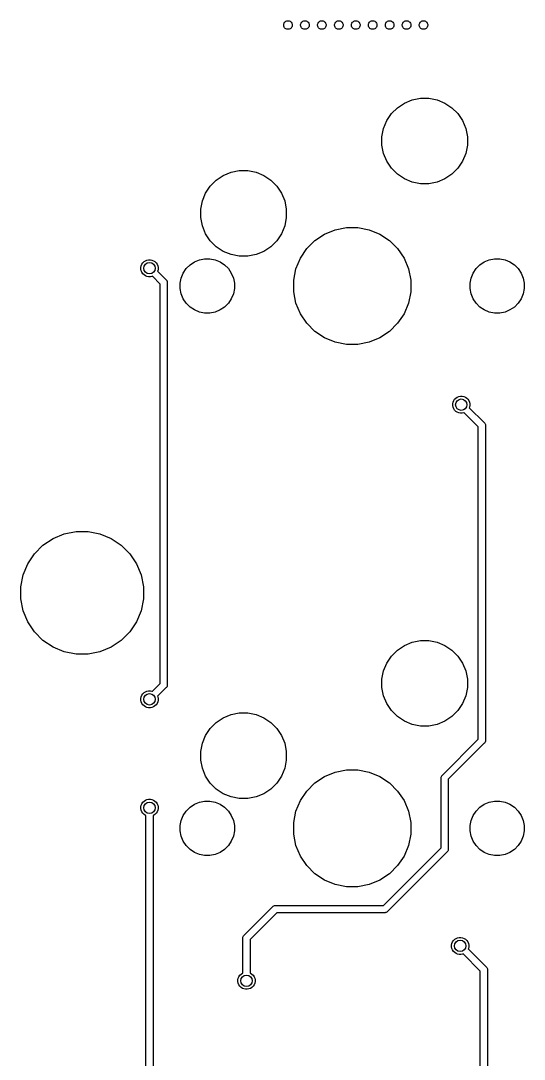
# Model space of a CAD drawing. Extents: x 0.5 to 11.1, y -4 to -0.9.
# Drawn here: x 7.441 to 8.136, y -2.288 to -0.856 of the extents above; entities that cross this region are included whole.
import ezdxf

# ---------------------------------------------------------------- set-up
doc = ezdxf.new("R2010")
doc.units = 0
doc.header["$MEASUREMENT"] = 0
doc.layers.add('BLACK', color=7, linetype='CONTINUOUS')

msp = doc.modelspace()

# ---------------------------------------------------------------- linework, layer by layer
at = {"layer": 'BLACK', "linetype": 'CONTINUOUS'}
for p, q in [((7.80387, -0.859892), (7.80431, -0.858817)), ((7.80431, -0.858817), (7.80496, -0.85785)), ((7.80496, -0.85785), (7.80578, -0.857027)), ((7.80578, -0.857027), (7.80675, -0.856381)), ((7.80675, -0.856381), (7.80782, -0.855936)), ((7.80782, -0.855936), (7.80897, -0.855709)), ((7.80897, -0.855709), (7.81013, -0.855709)), ((7.81013, -0.855709), (7.81127, -0.855936)), ((7.81127, -0.855936), (7.81234, -0.856381)), ((7.81234, -0.856381), (7.81331, -0.857027)), ((7.81331, -0.857027), (7.81413, -0.85785)), ((7.81413, -0.85785), (7.81478, -0.858817)), ((7.81478, -0.858817), (7.81523, -0.859892)), ((7.82724, -0.859892), (7.82769, -0.858817)), ((7.82769, -0.858817), (7.82834, -0.85785)), ((7.82834, -0.85785), (7.82916, -0.857027)), ((7.82916, -0.857027), (7.83013, -0.856381)), ((7.83013, -0.856381), (7.8312, -0.855936)), ((7.8312, -0.855936), (7.83234, -0.855709)), ((7.83234, -0.855709), (7.8335, -0.855709)), ((7.8335, -0.855709), (7.83465, -0.855936)), ((7.83465, -0.855936), (7.83572, -0.856381)), ((7.83572, -0.856381), (7.83669, -0.857027)), ((7.83669, -0.857027), (7.83751, -0.85785)), ((7.83751, -0.85785), (7.83816, -0.858817)), ((7.83816, -0.858817), (7.8386, -0.859892)), ((7.85062, -0.859892), (7.85107, -0.858817)), ((7.85107, -0.858817), (7.85171, -0.85785)), ((7.85171, -0.85785), (7.85253, -0.857027)), ((7.85253, -0.857027), (7.8535, -0.856381)), ((7.8535, -0.856381), (7.85458, -0.855936)), ((7.85458, -0.855936), (7.85572, -0.855709)), ((7.85572, -0.855709), (7.85688, -0.855709)), ((7.85688, -0.855709), (7.85802, -0.855936)), ((7.85802, -0.855936), (7.8591, -0.856381)), ((7.8591, -0.856381), (7.86006, -0.857027)), ((7.86006, -0.857027), (7.86089, -0.85785)), ((7.86089, -0.85785), (7.86153, -0.858817)), ((7.86153, -0.858817), (7.86198, -0.859892)), ((7.874, -0.859892), (7.87444, -0.858817)), ((7.87444, -0.858817), (7.87509, -0.85785)), ((7.87509, -0.85785), (7.87591, -0.857027)), ((7.87591, -0.857027), (7.87688, -0.856381)), ((7.87688, -0.856381), (7.87795, -0.855936)), ((7.87795, -0.855936), (7.87909, -0.855709)), ((7.87909, -0.855709), (7.88026, -0.855709)), ((7.88026, -0.855709), (7.8814, -0.855936)), ((7.8814, -0.855936), (7.88247, -0.856381)), ((7.88247, -0.856381), (7.88344, -0.857027)), ((7.88344, -0.857027), (7.88426, -0.85785)), ((7.88426, -0.85785), (7.88491, -0.858817)), ((7.88491, -0.858817), (7.88535, -0.859892)), ((7.89737, -0.859892), (7.89782, -0.858817)), ((7.89782, -0.858817), (7.89846, -0.85785)), ((7.89846, -0.85785), (7.89929, -0.857027)), ((7.89929, -0.857027), (7.90025, -0.856381)), ((7.90025, -0.856381), (7.90133, -0.855936)), ((7.90133, -0.855936), (7.90247, -0.855709)), ((7.90247, -0.855709), (7.90363, -0.855709)), ((7.90363, -0.855709), (7.90477, -0.855936)), ((7.90477, -0.855936), (7.90585, -0.856381)), ((7.90585, -0.856381), (7.90682, -0.857027)), ((7.90682, -0.857027), (7.90764, -0.85785)), ((7.90764, -0.85785), (7.90828, -0.858817)), ((7.90828, -0.858817), (7.90873, -0.859892)), ((7.92075, -0.859892), (7.92119, -0.858817)), ((7.92119, -0.858817), (7.92184, -0.85785)), ((7.92184, -0.85785), (7.92266, -0.857027)), ((7.92266, -0.857027), (7.92363, -0.856381)), ((7.92363, -0.856381), (7.9247, -0.855936)), ((7.9247, -0.855936), (7.92585, -0.855709)), ((7.92585, -0.855709), (7.92701, -0.855709)), ((7.92701, -0.855709), (7.92815, -0.855936)), ((7.92815, -0.855936), (7.92922, -0.856381)), ((7.92922, -0.856381), (7.93019, -0.857027)), ((7.93019, -0.857027), (7.93101, -0.85785)), ((7.93101, -0.85785), (7.93166, -0.858817)), ((7.93166, -0.858817), (7.93211, -0.859892)), ((7.94412, -0.859892), (7.94457, -0.858817)), ((7.94457, -0.858817), (7.94522, -0.85785)), ((7.94522, -0.85785), (7.94604, -0.857027)), ((7.94604, -0.857027), (7.94701, -0.856381)), ((7.94701, -0.856381), (7.94808, -0.855936)), ((7.94808, -0.855936), (7.94922, -0.855709)), ((7.94922, -0.855709), (7.95038, -0.855709)), ((7.95038, -0.855709), (7.95153, -0.855936)), ((7.95153, -0.855936), (7.9526, -0.856381)), ((7.9526, -0.856381), (7.95357, -0.857027)), ((7.95357, -0.857027), (7.95439, -0.85785)), ((7.95439, -0.85785), (7.95504, -0.858817)), ((7.95504, -0.858817), (7.95548, -0.859892)), ((7.9675, -0.859892), (7.96795, -0.858817)), ((7.96795, -0.858817), (7.96859, -0.85785)), ((7.96859, -0.85785), (7.96941, -0.857027)), ((7.96941, -0.857027), (7.97038, -0.856381)), ((7.97038, -0.856381), (7.97146, -0.855936)), ((7.97146, -0.855936), (7.9726, -0.855709)), ((7.9726, -0.855709), (7.97376, -0.855709)), ((7.97376, -0.855709), (7.9749, -0.855936)), ((7.9749, -0.855936), (7.97598, -0.856381)), ((7.97598, -0.856381), (7.97694, -0.857027)), ((7.97694, -0.857027), (7.97777, -0.85785)), ((7.97777, -0.85785), (7.97841, -0.858817)), ((7.97841, -0.858817), (7.97886, -0.859892)), ((7.99088, -0.859892), (7.99132, -0.858817)), ((7.99132, -0.858817), (7.99197, -0.85785)), ((7.99197, -0.85785), (7.99279, -0.857027)), ((7.99279, -0.857027), (7.99376, -0.856381)), ((7.99376, -0.856381), (7.99483, -0.855936)), ((7.99483, -0.855936), (7.99597, -0.855709)), ((7.99597, -0.855709), (7.99714, -0.855709)), ((7.99714, -0.855709), (7.99828, -0.855936)), ((7.99828, -0.855936), (7.99935, -0.856381)), ((7.99935, -0.856381), (8.00032, -0.857027)), ((8.00032, -0.857027), (8.00114, -0.85785)), ((8.00114, -0.85785), (8.00179, -0.858817)), ((8.00179, -0.858817), (8.00223, -0.859892)), ((7.80364, -0.861033), (7.80387, -0.859892)), ((7.80364, -0.862196), (7.80364, -0.861033)), ((7.80387, -0.863337), (7.80364, -0.862196)), ((7.80431, -0.864411), (7.80387, -0.863337)), ((7.80496, -0.865379), (7.80431, -0.864411)), ((7.80578, -0.866201), (7.80496, -0.865379)), ((7.80675, -0.866848), (7.80578, -0.866201)), ((7.80782, -0.867293), (7.80675, -0.866848)), ((7.80897, -0.86752), (7.80782, -0.867293)), ((7.81013, -0.86752), (7.80897, -0.86752)), ((7.81127, -0.867293), (7.81013, -0.86752)), ((7.81234, -0.866848), (7.81127, -0.867293)), ((7.81331, -0.866201), (7.81234, -0.866848)), ((7.81413, -0.865379), (7.81331, -0.866201)), ((7.81478, -0.864411), (7.81413, -0.865379)), ((7.81523, -0.863337), (7.81478, -0.864411)), ((7.81523, -0.859892), (7.81545, -0.861033)), ((7.81545, -0.862196), (7.81523, -0.863337)), ((7.81545, -0.861033), (7.81545, -0.862196)), ((7.82702, -0.861033), (7.82724, -0.859892)), ((7.82702, -0.862196), (7.82702, -0.861033)), ((7.82724, -0.863337), (7.82702, -0.862196)), ((7.82769, -0.864411), (7.82724, -0.863337)), ((7.82834, -0.865379), (7.82769, -0.864411)), ((7.82916, -0.866201), (7.82834, -0.865379)), ((7.83013, -0.866848), (7.82916, -0.866201)), ((7.8312, -0.867293), (7.83013, -0.866848)), ((7.83234, -0.86752), (7.8312, -0.867293)), ((7.8335, -0.86752), (7.83234, -0.86752)), ((7.83465, -0.867293), (7.8335, -0.86752)), ((7.83572, -0.866848), (7.83465, -0.867293)), ((7.83669, -0.866201), (7.83572, -0.866848)), ((7.83751, -0.865379), (7.83669, -0.866201)), ((7.83816, -0.864411), (7.83751, -0.865379)), ((7.8386, -0.863337), (7.83816, -0.864411)), ((7.8386, -0.859892), (7.83883, -0.861033)), ((7.83883, -0.862196), (7.8386, -0.863337)), ((7.83883, -0.861033), (7.83883, -0.862196)), ((7.85039, -0.861033), (7.85062, -0.859892)), ((7.85039, -0.862196), (7.85039, -0.861033)), ((7.85062, -0.863337), (7.85039, -0.862196)), ((7.85107, -0.864411), (7.85062, -0.863337)), ((7.85171, -0.865379), (7.85107, -0.864411)), ((7.85253, -0.866201), (7.85171, -0.865379)), ((7.8535, -0.866848), (7.85253, -0.866201)), ((7.85458, -0.867293), (7.8535, -0.866848)), ((7.85572, -0.86752), (7.85458, -0.867293)), ((7.85688, -0.86752), (7.85572, -0.86752)), ((7.85802, -0.867293), (7.85688, -0.86752)), ((7.8591, -0.866848), (7.85802, -0.867293)), ((7.86006, -0.866201), (7.8591, -0.866848)), ((7.86089, -0.865379), (7.86006, -0.866201)), ((7.86153, -0.864411), (7.86089, -0.865379)), ((7.86198, -0.863337), (7.86153, -0.864411)), ((7.86198, -0.859892), (7.8622, -0.861033)), ((7.8622, -0.862196), (7.86198, -0.863337)), ((7.8622, -0.861033), (7.8622, -0.862196)), ((7.87377, -0.861033), (7.874, -0.859892)), ((7.87377, -0.862196), (7.87377, -0.861033)), ((7.874, -0.863337), (7.87377, -0.862196)), ((7.87444, -0.864411), (7.874, -0.863337)), ((7.87509, -0.865379), (7.87444, -0.864411)), ((7.87591, -0.866201), (7.87509, -0.865379)), ((7.87688, -0.866848), (7.87591, -0.866201)), ((7.87795, -0.867293), (7.87688, -0.866848)), ((7.87909, -0.86752), (7.87795, -0.867293)), ((7.88026, -0.86752), (7.87909, -0.86752)), ((7.8814, -0.867293), (7.88026, -0.86752)), ((7.88247, -0.866848), (7.8814, -0.867293)), ((7.88344, -0.866201), (7.88247, -0.866848)), ((7.88426, -0.865379), (7.88344, -0.866201)), ((7.88491, -0.864411), (7.88426, -0.865379)), ((7.88535, -0.863337), (7.88491, -0.864411)), ((7.88535, -0.859892), (7.88558, -0.861033)), ((7.88558, -0.862196), (7.88535, -0.863337)), ((7.88558, -0.861033), (7.88558, -0.862196)), ((7.89715, -0.861033), (7.89737, -0.859892)), ((7.89715, -0.862196), (7.89715, -0.861033)), ((7.89737, -0.863337), (7.89715, -0.862196)), ((7.89782, -0.864411), (7.89737, -0.863337)), ((7.89846, -0.865379), (7.89782, -0.864411)), ((7.89929, -0.866201), (7.89846, -0.865379)), ((7.90025, -0.866848), (7.89929, -0.866201)), ((7.90133, -0.867293), (7.90025, -0.866848)), ((7.90247, -0.86752), (7.90133, -0.867293)), ((7.90363, -0.86752), (7.90247, -0.86752)), ((7.90477, -0.867293), (7.90363, -0.86752)), ((7.90585, -0.866848), (7.90477, -0.867293)), ((7.90682, -0.866201), (7.90585, -0.866848)), ((7.90764, -0.865379), (7.90682, -0.866201)), ((7.90828, -0.864411), (7.90764, -0.865379)), ((7.90873, -0.863337), (7.90828, -0.864411)), ((7.90873, -0.859892), (7.90896, -0.861033)), ((7.90896, -0.862196), (7.90873, -0.863337)), ((7.90896, -0.861033), (7.90896, -0.862196)), ((7.92052, -0.861033), (7.92075, -0.859892)), ((7.92052, -0.862196), (7.92052, -0.861033)), ((7.92075, -0.863337), (7.92052, -0.862196)), ((7.92119, -0.864411), (7.92075, -0.863337)), ((7.92184, -0.865379), (7.92119, -0.864411)), ((7.92266, -0.866201), (7.92184, -0.865379)), ((7.92363, -0.866848), (7.92266, -0.866201)), ((7.9247, -0.867293), (7.92363, -0.866848)), ((7.92585, -0.86752), (7.9247, -0.867293)), ((7.92701, -0.86752), (7.92585, -0.86752)), ((7.92815, -0.867293), (7.92701, -0.86752)), ((7.92922, -0.866848), (7.92815, -0.867293)), ((7.93019, -0.866201), (7.92922, -0.866848)), ((7.93101, -0.865379), (7.93019, -0.866201)), ((7.93166, -0.864411), (7.93101, -0.865379)), ((7.93211, -0.863337), (7.93166, -0.864411)), ((7.93211, -0.859892), (7.93233, -0.861033)), ((7.93233, -0.862196), (7.93211, -0.863337)), ((7.93233, -0.861033), (7.93233, -0.862196)), ((7.9439, -0.861033), (7.94412, -0.859892)), ((7.9439, -0.862196), (7.9439, -0.861033)), ((7.94412, -0.863337), (7.9439, -0.862196)), ((7.94457, -0.864411), (7.94412, -0.863337)), ((7.94522, -0.865379), (7.94457, -0.864411)), ((7.94604, -0.866201), (7.94522, -0.865379)), ((7.94701, -0.866848), (7.94604, -0.866201)), ((7.94808, -0.867293), (7.94701, -0.866848)), ((7.94922, -0.86752), (7.94808, -0.867293)), ((7.95038, -0.86752), (7.94922, -0.86752)), ((7.95153, -0.867293), (7.95038, -0.86752)), ((7.9526, -0.866848), (7.95153, -0.867293)), ((7.95357, -0.866201), (7.9526, -0.866848)), ((7.95439, -0.865379), (7.95357, -0.866201)), ((7.95504, -0.864411), (7.95439, -0.865379)), ((7.95548, -0.863337), (7.95504, -0.864411)), ((7.95548, -0.859892), (7.95571, -0.861033)), ((7.95571, -0.862196), (7.95548, -0.863337)), ((7.95571, -0.861033), (7.95571, -0.862196)), ((7.96727, -0.861033), (7.9675, -0.859892)), ((7.96727, -0.862196), (7.96727, -0.861033)), ((7.9675, -0.863337), (7.96727, -0.862196)), ((7.96795, -0.864411), (7.9675, -0.863337)), ((7.96859, -0.865379), (7.96795, -0.864411)), ((7.96941, -0.866201), (7.96859, -0.865379)), ((7.97038, -0.866848), (7.96941, -0.866201)), ((7.97146, -0.867293), (7.97038, -0.866848)), ((7.9726, -0.86752), (7.97146, -0.867293)), ((7.97376, -0.86752), (7.9726, -0.86752)), ((7.9749, -0.867293), (7.97376, -0.86752)), ((7.97598, -0.866848), (7.9749, -0.867293)), ((7.97694, -0.866201), (7.97598, -0.866848)), ((7.97777, -0.865379), (7.97694, -0.866201)), ((7.97841, -0.864411), (7.97777, -0.865379)), ((7.97886, -0.863337), (7.97841, -0.864411)), ((7.97886, -0.859892), (7.97908, -0.861033)), ((7.97908, -0.862196), (7.97886, -0.863337)), ((7.97908, -0.861033), (7.97908, -0.862196)), ((7.99065, -0.861033), (7.99088, -0.859892)), ((7.99065, -0.862196), (7.99065, -0.861033)), ((7.99088, -0.863337), (7.99065, -0.862196)), ((7.99132, -0.864411), (7.99088, -0.863337)), ((7.99197, -0.865379), (7.99132, -0.864411)), ((7.99279, -0.866201), (7.99197, -0.865379)), ((7.99376, -0.866848), (7.99279, -0.866201)), ((7.99483, -0.867293), (7.99376, -0.866848)), ((7.99597, -0.86752), (7.99483, -0.867293)), ((7.99714, -0.86752), (7.99597, -0.86752)), ((7.99828, -0.867293), (7.99714, -0.86752)), ((7.99935, -0.866848), (7.99828, -0.867293)), ((8.00032, -0.866201), (7.99935, -0.866848)), ((8.00114, -0.865379), (8.00032, -0.866201)), ((8.00179, -0.864411), (8.00114, -0.865379)), ((8.00223, -0.863337), (8.00179, -0.864411)), ((8.00223, -0.859892), (8.00246, -0.861033)), ((8.00246, -0.862196), (8.00223, -0.863337)), ((8.00246, -0.861033), (8.00246, -0.862196)), ((7.96056, -0.975586), (7.97024, -0.969123)), ((7.97024, -0.969123), (7.98098, -0.964671)), ((7.98098, -0.964671), (7.99239, -0.962402)), ((7.99239, -0.962402), (8.00403, -0.962402)), ((8.00403, -0.962402), (8.01543, -0.964671)), ((8.01543, -0.964671), (8.02618, -0.969123)), ((8.02618, -0.969123), (8.03585, -0.975586)), ((7.94587, -0.993484), (7.95234, -0.983811)), ((7.95234, -0.983811), (7.96056, -0.975586)), ((8.03585, -0.975586), (8.04408, -0.983811)), ((8.04408, -0.983811), (8.05054, -0.993484)), ((7.94142, -1.00423), (7.94587, -0.993484)), ((8.05054, -0.993484), (8.05499, -1.00423)), ((7.93915, -1.01564), (7.94142, -1.00423)), ((7.93915, -1.02727), (7.93915, -1.01564)), ((8.05499, -1.00423), (8.05726, -1.01564)), ((8.05726, -1.01564), (8.05726, -1.02727)), ((7.94142, -1.03868), (7.93915, -1.02727)), ((8.05726, -1.02727), (8.05499, -1.03868)), ((7.94587, -1.04943), (7.94142, -1.03868)), ((8.05499, -1.03868), (8.05054, -1.04943)), ((7.95234, -1.0591), (7.94587, -1.04943)), ((7.96056, -1.06733), (7.95234, -1.0591)), ((8.04408, -1.0591), (8.03585, -1.06733)), ((8.05054, -1.04943), (8.04408, -1.0591)), ((7.71056, -1.07559), (7.72024, -1.06912)), ((7.72024, -1.06912), (7.73098, -1.06467)), ((7.73098, -1.06467), (7.74239, -1.0624)), ((7.74239, -1.0624), (7.75403, -1.0624)), ((7.75403, -1.0624), (7.76543, -1.06467)), ((7.76543, -1.06467), (7.77618, -1.06912)), ((7.77618, -1.06912), (7.78585, -1.07559)), ((7.97024, -1.07379), (7.96056, -1.06733)), ((7.98098, -1.07824), (7.97024, -1.07379)), ((8.02618, -1.07379), (8.01543, -1.07824)), ((8.03585, -1.06733), (8.02618, -1.07379)), ((7.69587, -1.09348), (7.70234, -1.08381)), ((7.70234, -1.08381), (7.71056, -1.07559)), ((7.78585, -1.07559), (7.79408, -1.08381)), ((7.79408, -1.08381), (7.80054, -1.09348)), ((7.99239, -1.08051), (7.98098, -1.07824)), ((8.00403, -1.08051), (7.99239, -1.08051)), ((8.01543, -1.07824), (8.00403, -1.08051)), ((7.69142, -1.10423), (7.69587, -1.09348)), ((7.80054, -1.09348), (7.80499, -1.10423)), ((7.68915, -1.11564), (7.69142, -1.10423)), ((7.68915, -1.12727), (7.68915, -1.11564)), ((7.80499, -1.10423), (7.80726, -1.11564)), ((7.80726, -1.11564), (7.80726, -1.12727)), ((7.69142, -1.13868), (7.68915, -1.12727)), ((7.80726, -1.12727), (7.80499, -1.13868)), ((7.69587, -1.14943), (7.69142, -1.13868)), ((7.80499, -1.13868), (7.80054, -1.14943)), ((7.85998, -1.14993), (7.87467, -1.14385)), ((7.87467, -1.14385), (7.89026, -1.14075)), ((7.89026, -1.14075), (7.90616, -1.14075)), ((7.90616, -1.14075), (7.92175, -1.14385)), ((7.92175, -1.14385), (7.93644, -1.14993)), ((7.70234, -1.1591), (7.69587, -1.14943)), ((7.71056, -1.16733), (7.70234, -1.1591)), ((7.79408, -1.1591), (7.78585, -1.16733)), ((7.80054, -1.14943), (7.79408, -1.1591)), ((7.83552, -1.17001), (7.84676, -1.15877)), ((7.84676, -1.15877), (7.85998, -1.14993)), ((7.93644, -1.14993), (7.94966, -1.15877)), ((7.94966, -1.15877), (7.9609, -1.17001)), ((7.72024, -1.17379), (7.71056, -1.16733)), ((7.73098, -1.17824), (7.72024, -1.17379)), ((7.77618, -1.17379), (7.76543, -1.17824)), ((7.78585, -1.16733), (7.77618, -1.17379)), ((7.82669, -1.18323), (7.83552, -1.17001)), ((7.9609, -1.17001), (7.96973, -1.18323)), ((7.60923, -1.18952), (7.61088, -1.18787)), ((7.61088, -1.18787), (7.61281, -1.18658)), ((7.61281, -1.18658), (7.61496, -1.18569)), ((7.61496, -1.18569), (7.61724, -1.18524)), ((7.61724, -1.18524), (7.61957, -1.18524)), ((7.61957, -1.18524), (7.62185, -1.18569)), ((7.62185, -1.18569), (7.624, -1.18658)), ((7.624, -1.18658), (7.62593, -1.18787)), ((7.62593, -1.18787), (7.62758, -1.18952)), ((7.67437, -1.1924), (7.68049, -1.18831)), ((7.68049, -1.18831), (7.6873, -1.18549)), ((7.6873, -1.18549), (7.69452, -1.18406)), ((7.69452, -1.18406), (7.70189, -1.18406)), ((7.70189, -1.18406), (7.70912, -1.18549)), ((7.70912, -1.18549), (7.71592, -1.18831)), ((7.71592, -1.18831), (7.72205, -1.1924)), ((7.74239, -1.18051), (7.73098, -1.17824)), ((7.75403, -1.18051), (7.74239, -1.18051)), ((7.76543, -1.17824), (7.75403, -1.18051)), ((7.8206, -1.19791), (7.82669, -1.18323)), ((7.96973, -1.18323), (7.97582, -1.19791)), ((8.07437, -1.1924), (8.08049, -1.18831)), ((8.08049, -1.18831), (8.0873, -1.18549)), ((8.0873, -1.18549), (8.09452, -1.18406)), ((8.09452, -1.18406), (8.10189, -1.18406)), ((8.10189, -1.18406), (8.10912, -1.18549)), ((8.10912, -1.18549), (8.11592, -1.18831)), ((8.11592, -1.18831), (8.12205, -1.1924)), ((7.60659, -1.19588), (7.60705, -1.1936)), ((7.60659, -1.19821), (7.60659, -1.19588)), ((7.60705, -1.20049), (7.60659, -1.19821)), ((7.60705, -1.1936), (7.60794, -1.19145)), ((7.60794, -1.20264), (7.60705, -1.20049)), ((7.60794, -1.19145), (7.60923, -1.18952)), ((7.60923, -1.20458), (7.60794, -1.20264)), ((7.62758, -1.18952), (7.62887, -1.19145)), ((7.62887, -1.19145), (7.62976, -1.1936)), ((7.62976, -1.20049), (7.62948, -1.20117)), ((7.62948, -1.20117), (7.6414, -1.21308)), ((7.62976, -1.1936), (7.63022, -1.19588)), ((7.63022, -1.19821), (7.62976, -1.20049)), ((7.63022, -1.19588), (7.63022, -1.19821)), ((7.66506, -1.20374), (7.66916, -1.19761)), ((7.66916, -1.19761), (7.67437, -1.1924)), ((7.72205, -1.1924), (7.72726, -1.19761)), ((7.72726, -1.19761), (7.73135, -1.20374)), ((7.8175, -1.21351), (7.8206, -1.19791)), ((7.97582, -1.19791), (7.97892, -1.21351)), ((8.06506, -1.20374), (8.06916, -1.19761)), ((8.06916, -1.19761), (8.07437, -1.1924)), ((8.12205, -1.1924), (8.12726, -1.19761)), ((8.12726, -1.19761), (8.13135, -1.20374)), ((7.61088, -1.20622), (7.60923, -1.20458)), ((7.61281, -1.20751), (7.61088, -1.20622)), ((7.61496, -1.2084), (7.61281, -1.20751)), ((7.61724, -1.20886), (7.61496, -1.2084)), ((7.61957, -1.20886), (7.61724, -1.20886)), ((7.62185, -1.2084), (7.61957, -1.20886)), ((7.62252, -1.20813), (7.62185, -1.2084)), ((7.63317, -1.21877), (7.62252, -1.20813)), ((7.6414, -1.21308), (7.64159, -1.21324)), ((7.64159, -1.21324), (7.64174, -1.21342)), ((7.64174, -1.21342), (7.6422, -1.21398)), ((7.6422, -1.21398), (7.64236, -1.21428)), ((7.64236, -1.21428), (7.64266, -1.21484)), ((7.64266, -1.21484), (7.64294, -1.21577)), ((7.64294, -1.21577), (7.64301, -1.21649)), ((7.64301, -1.21649), (7.64301, -1.21649)), ((7.64301, -1.21649), (7.64304, -1.21673)), ((7.64304, -1.21673), (7.64301, -1.21697)), ((7.64301, -1.21697), (7.64301, -1.77161)), ((7.66081, -1.21777), (7.66224, -1.21055)), ((7.66224, -1.21055), (7.66506, -1.20374)), ((7.73135, -1.20374), (7.73417, -1.21055)), ((7.73417, -1.21055), (7.73561, -1.21777)), ((7.8175, -1.22941), (7.8175, -1.21351)), ((7.97892, -1.21351), (7.97892, -1.22941)), ((8.06081, -1.21777), (8.06224, -1.21055)), ((8.06224, -1.21055), (8.06506, -1.20374)), ((8.13135, -1.20374), (8.13417, -1.21055)), ((8.13417, -1.21055), (8.13561, -1.21777)), ((7.63317, -1.76981), (7.63317, -1.21877)), ((7.66081, -1.22514), (7.66081, -1.21777)), ((7.66224, -1.23237), (7.66081, -1.22514)), ((7.73561, -1.22514), (7.73417, -1.23237)), ((7.73561, -1.21777), (7.73561, -1.22514)), ((7.8206, -1.245), (7.8175, -1.22941)), ((7.97892, -1.22941), (7.97582, -1.245)), ((8.06081, -1.22514), (8.06081, -1.21777)), ((8.06224, -1.23237), (8.06081, -1.22514)), ((8.13561, -1.22514), (8.13417, -1.23237)), ((8.13561, -1.21777), (8.13561, -1.22514)), ((7.66506, -1.23917), (7.66224, -1.23237)), ((7.66916, -1.2453), (7.66506, -1.23917)), ((7.67437, -1.25051), (7.66916, -1.2453)), ((7.72726, -1.2453), (7.72205, -1.25051)), ((7.73135, -1.23917), (7.72726, -1.2453)), ((7.73417, -1.23237), (7.73135, -1.23917)), ((7.82669, -1.25969), (7.8206, -1.245)), ((7.97582, -1.245), (7.96973, -1.25969)), ((8.06506, -1.23917), (8.06224, -1.23237)), ((8.06916, -1.2453), (8.06506, -1.23917)), ((8.07437, -1.25051), (8.06916, -1.2453)), ((8.12726, -1.2453), (8.12205, -1.25051)), ((8.13135, -1.23917), (8.12726, -1.2453)), ((8.13417, -1.23237), (8.13135, -1.23917)), ((7.68049, -1.2546), (7.67437, -1.25051)), ((7.6873, -1.25742), (7.68049, -1.2546)), ((7.69452, -1.25886), (7.6873, -1.25742)), ((7.70189, -1.25886), (7.69452, -1.25886)), ((7.70912, -1.25742), (7.70189, -1.25886)), ((7.71592, -1.2546), (7.70912, -1.25742)), ((7.72205, -1.25051), (7.71592, -1.2546)), ((7.83552, -1.27291), (7.82669, -1.25969)), ((7.96973, -1.25969), (7.9609, -1.27291)), ((8.08049, -1.2546), (8.07437, -1.25051)), ((8.0873, -1.25742), (8.08049, -1.2546)), ((8.09452, -1.25886), (8.0873, -1.25742)), ((8.10189, -1.25886), (8.09452, -1.25886)), ((8.10912, -1.25742), (8.10189, -1.25886)), ((8.11592, -1.2546), (8.10912, -1.25742)), ((8.12205, -1.25051), (8.11592, -1.2546)), ((7.84676, -1.28415), (7.83552, -1.27291)), ((7.9609, -1.27291), (7.94966, -1.28415)), ((7.85998, -1.29298), (7.84676, -1.28415)), ((7.94966, -1.28415), (7.93644, -1.29298)), ((7.87467, -1.29906), (7.85998, -1.29298)), ((7.89026, -1.30217), (7.87467, -1.29906)), ((7.90616, -1.30217), (7.89026, -1.30217)), ((7.92175, -1.29906), (7.90616, -1.30217)), ((7.93644, -1.29298), (7.92175, -1.29906)), ((8.04119, -1.37606), (8.04313, -1.37477)), ((8.04313, -1.37477), (8.04528, -1.37388)), ((8.04528, -1.37388), (8.04756, -1.37343)), ((8.04756, -1.37343), (8.04988, -1.37343)), ((8.04988, -1.37343), (8.05217, -1.37388)), ((8.05217, -1.37388), (8.05432, -1.37477)), ((8.05432, -1.37477), (8.05625, -1.37606)), ((8.03691, -1.38407), (8.03736, -1.38179)), ((8.03691, -1.3864), (8.03691, -1.38407)), ((8.03736, -1.38868), (8.03691, -1.3864)), ((8.03736, -1.38179), (8.03825, -1.37964)), ((8.03825, -1.39083), (8.03736, -1.38868)), ((8.03825, -1.37964), (8.03955, -1.37771)), ((8.03955, -1.37771), (8.04119, -1.37606)), ((8.05625, -1.37606), (8.05789, -1.37771)), ((8.05789, -1.37771), (8.05919, -1.37964)), ((8.05919, -1.37964), (8.06008, -1.38179)), ((8.06008, -1.38868), (8.0598, -1.38935)), ((8.06008, -1.38179), (8.06053, -1.38407)), ((8.06053, -1.3864), (8.06008, -1.38868)), ((8.06053, -1.38407), (8.06053, -1.3864)), ((8.03955, -1.39277), (8.03825, -1.39083)), ((8.04119, -1.39441), (8.03955, -1.39277)), ((8.04313, -1.3957), (8.04119, -1.39441)), ((8.04528, -1.39659), (8.04313, -1.3957)), ((8.04756, -1.39705), (8.04528, -1.39659)), ((8.04988, -1.39705), (8.04756, -1.39705)), ((8.05217, -1.39659), (8.04988, -1.39705)), ((8.05284, -1.39631), (8.05217, -1.39659)), ((8.07215, -1.41562), (8.05284, -1.39631)), ((8.0598, -1.38935), (8.08038, -1.40993)), ((8.07215, -1.84658), (8.07215, -1.41562)), ((8.08038, -1.40993), (8.08056, -1.41009)), ((8.08056, -1.41009), (8.08072, -1.41027)), ((8.08072, -1.41027), (8.08118, -1.41084)), ((8.08118, -1.41084), (8.08161, -1.41163)), ((8.08161, -1.41163), (8.08164, -1.41169)), ((8.08164, -1.41169), (8.08192, -1.41262)), ((8.08192, -1.41262), (8.08199, -1.41334)), ((8.08199, -1.41334), (8.08199, -1.41334)), ((8.08199, -1.41334), (8.08201, -1.41358)), ((8.08201, -1.41358), (8.08199, -1.41382)), ((8.08199, -1.41382), (8.08199, -1.84838)), ((7.50068, -1.56331), (7.51704, -1.56006)), ((7.51704, -1.56006), (7.53371, -1.56006)), ((7.53371, -1.56006), (7.55006, -1.56331)), ((7.47142, -1.57896), (7.48528, -1.56969)), ((7.48528, -1.56969), (7.50068, -1.56331)), ((7.55006, -1.56331), (7.56547, -1.56969)), ((7.56547, -1.56969), (7.57933, -1.57896)), ((7.45963, -1.59075), (7.47142, -1.57896)), ((7.57933, -1.57896), (7.59112, -1.59075)), ((7.45036, -1.60461), (7.45963, -1.59075)), ((7.59112, -1.59075), (7.60039, -1.60461)), ((7.44398, -1.62001), (7.45036, -1.60461)), ((7.60039, -1.60461), (7.60677, -1.62001)), ((7.44073, -1.63637), (7.44398, -1.62001)), ((7.60677, -1.62001), (7.61002, -1.63637)), ((7.44073, -1.65304), (7.44073, -1.63637)), ((7.61002, -1.63637), (7.61002, -1.65304)), ((7.44398, -1.66939), (7.44073, -1.65304)), ((7.61002, -1.65304), (7.60677, -1.66939)), ((7.45036, -1.6848), (7.44398, -1.66939)), ((7.60677, -1.66939), (7.60039, -1.6848)), ((7.45963, -1.69866), (7.45036, -1.6848)), ((7.60039, -1.6848), (7.59112, -1.69866)), ((7.47142, -1.71045), (7.45963, -1.69866)), ((7.59112, -1.69866), (7.57933, -1.71045)), ((7.48528, -1.71972), (7.47142, -1.71045)), ((7.57933, -1.71045), (7.56547, -1.71972)), ((7.96056, -1.72362), (7.97024, -1.71715)), ((7.97024, -1.71715), (7.98098, -1.7127)), ((7.98098, -1.7127), (7.99239, -1.71043)), ((7.99239, -1.71043), (8.00403, -1.71043)), ((8.00403, -1.71043), (8.01543, -1.7127)), ((8.01543, -1.7127), (8.02618, -1.71715)), ((8.02618, -1.71715), (8.03585, -1.72362)), ((7.50068, -1.7261), (7.48528, -1.71972)), ((7.51704, -1.72935), (7.50068, -1.7261)), ((7.53371, -1.72935), (7.51704, -1.72935)), ((7.55006, -1.7261), (7.53371, -1.72935)), ((7.56547, -1.71972), (7.55006, -1.7261)), ((7.94587, -1.74152), (7.95234, -1.73184)), ((7.95234, -1.73184), (7.96056, -1.72362)), ((8.03585, -1.72362), (8.04408, -1.73184)), ((8.04408, -1.73184), (8.05054, -1.74152)), ((7.94142, -1.75226), (7.94587, -1.74152)), ((8.05054, -1.74152), (8.05499, -1.75226)), ((7.93915, -1.76367), (7.94142, -1.75226)), ((8.05499, -1.75226), (8.05726, -1.76367)), ((7.62252, -1.78046), (7.63317, -1.76981)), ((7.6414, -1.7755), (7.62948, -1.78742)), ((7.64159, -1.77535), (7.6414, -1.7755)), ((7.64174, -1.77516), (7.64159, -1.77535)), ((7.6422, -1.7746), (7.64174, -1.77516)), ((7.64266, -1.77374), (7.6422, -1.7746)), ((7.64294, -1.77282), (7.64266, -1.77374)), ((7.64301, -1.77209), (7.64294, -1.77282)), ((7.64301, -1.77161), (7.64304, -1.77185)), ((7.64304, -1.77185), (7.64301, -1.77209)), ((7.64301, -1.77209), (7.64301, -1.77209)), ((7.93915, -1.7753), (7.93915, -1.76367)), ((7.94142, -1.78671), (7.93915, -1.7753)), ((8.05726, -1.7753), (8.05499, -1.78671)), ((8.05726, -1.76367), (8.05726, -1.7753)), ((7.60659, -1.79037), (7.60705, -1.78809)), ((7.60705, -1.78809), (7.60794, -1.78594)), ((7.60794, -1.78594), (7.60923, -1.78401)), ((7.60923, -1.78401), (7.61088, -1.78236)), ((7.61088, -1.78236), (7.61281, -1.78107)), ((7.61281, -1.78107), (7.61496, -1.78018)), ((7.61496, -1.78018), (7.61724, -1.77972)), ((7.61724, -1.77972), (7.61957, -1.77972)), ((7.61957, -1.77972), (7.62185, -1.78018)), ((7.62185, -1.78018), (7.62252, -1.78046)), ((7.62948, -1.78742), (7.62976, -1.78809)), ((7.62976, -1.78809), (7.63022, -1.79037)), ((7.94587, -1.79746), (7.94142, -1.78671)), ((8.05499, -1.78671), (8.05054, -1.79746)), ((7.60659, -1.7927), (7.60659, -1.79037)), ((7.60705, -1.79498), (7.60659, -1.7927)), ((7.60794, -1.79713), (7.60705, -1.79498)), ((7.60923, -1.79906), (7.60794, -1.79713)), ((7.61088, -1.80071), (7.60923, -1.79906)), ((7.61281, -1.802), (7.61088, -1.80071)), ((7.61496, -1.80289), (7.61281, -1.802)), ((7.61724, -1.80335), (7.61496, -1.80289)), ((7.61957, -1.80335), (7.61724, -1.80335)), ((7.62185, -1.80289), (7.61957, -1.80335)), ((7.624, -1.802), (7.62185, -1.80289)), ((7.62593, -1.80071), (7.624, -1.802)), ((7.62758, -1.79906), (7.62593, -1.80071)), ((7.62887, -1.79713), (7.62758, -1.79906)), ((7.62976, -1.79498), (7.62887, -1.79713)), ((7.63022, -1.7927), (7.62976, -1.79498)), ((7.63022, -1.79037), (7.63022, -1.7927)), ((7.95234, -1.80713), (7.94587, -1.79746)), ((8.05054, -1.79746), (8.04408, -1.80713)), ((7.71056, -1.82362), (7.72024, -1.81715)), ((7.72024, -1.81715), (7.73098, -1.8127)), ((7.73098, -1.8127), (7.74239, -1.81043)), ((7.74239, -1.81043), (7.75403, -1.81043)), ((7.75403, -1.81043), (7.76543, -1.8127)), ((7.76543, -1.8127), (7.77618, -1.81715)), ((7.77618, -1.81715), (7.78585, -1.82362)), ((7.96056, -1.81536), (7.95234, -1.80713)), ((7.97024, -1.82182), (7.96056, -1.81536)), ((8.03585, -1.81536), (8.02618, -1.82182)), ((8.04408, -1.80713), (8.03585, -1.81536)), ((7.69587, -1.84152), (7.70234, -1.83184)), ((7.70234, -1.83184), (7.71056, -1.82362)), ((7.78585, -1.82362), (7.79408, -1.83184)), ((7.79408, -1.83184), (7.80054, -1.84152)), ((7.98098, -1.82627), (7.97024, -1.82182)), ((7.99239, -1.82854), (7.98098, -1.82627)), ((8.00403, -1.82854), (7.99239, -1.82854)), ((8.01543, -1.82627), (8.00403, -1.82854)), ((8.02618, -1.82182), (8.01543, -1.82627)), ((7.69142, -1.85226), (7.69587, -1.84152)), ((7.80054, -1.84152), (7.80499, -1.85226)), ((8.02258, -1.89615), (8.07215, -1.84658)), ((7.68915, -1.86367), (7.69142, -1.85226)), ((7.80499, -1.85226), (7.80726, -1.86367)), ((8.08038, -1.85227), (8.03081, -1.90184)), ((8.08056, -1.85212), (8.08038, -1.85227)), ((8.08072, -1.85193), (8.08056, -1.85212)), ((8.08118, -1.85137), (8.08072, -1.85193)), ((8.08072, -1.85193), (8.08072, -1.85193)), ((8.08164, -1.85051), (8.08118, -1.85137)), ((8.08183, -1.84988), (8.08164, -1.85051)), ((8.08192, -1.84959), (8.08183, -1.84988)), ((8.08199, -1.84886), (8.08192, -1.84959)), ((8.08199, -1.84838), (8.08201, -1.84862)), ((8.08201, -1.84862), (8.08199, -1.84886)), ((8.08199, -1.84886), (8.08199, -1.84886)), ((7.68915, -1.8753), (7.68915, -1.86367)), ((7.69142, -1.88671), (7.68915, -1.8753)), ((7.80726, -1.8753), (7.80499, -1.88671)), ((7.80726, -1.86367), (7.80726, -1.8753)), ((7.69587, -1.89746), (7.69142, -1.88671)), ((7.80499, -1.88671), (7.80054, -1.89746)), ((7.87467, -1.89188), (7.89026, -1.88878)), ((7.89026, -1.88878), (7.90616, -1.88878)), ((7.90616, -1.88878), (7.92175, -1.89188)), ((7.70234, -1.90713), (7.69587, -1.89746)), ((7.80054, -1.89746), (7.79408, -1.90713)), ((7.84676, -1.9068), (7.85998, -1.89797)), ((7.85998, -1.89797), (7.87467, -1.89188)), ((7.92175, -1.89188), (7.93644, -1.89797)), ((7.93644, -1.89797), (7.94966, -1.9068)), ((8.02094, -1.8998), (8.02096, -1.89956)), ((8.02096, -1.90004), (8.02094, -1.8998)), ((8.02096, -1.89956), (8.02104, -1.89884)), ((8.02096, -1.89956), (8.02096, -1.89956)), ((8.02096, -1.99619), (8.02096, -1.90004)), ((8.02104, -1.89884), (8.02132, -1.89791)), ((8.02132, -1.89791), (8.02177, -1.89706)), ((8.02177, -1.89706), (8.02239, -1.89631)), ((8.02239, -1.89631), (8.02258, -1.89615)), ((8.03081, -1.90184), (8.03081, -1.99799)), ((7.71056, -1.91536), (7.70234, -1.90713)), ((7.72024, -1.92182), (7.71056, -1.91536)), ((7.78585, -1.91536), (7.77618, -1.92182)), ((7.79408, -1.90713), (7.78585, -1.91536)), ((7.82669, -1.93126), (7.83552, -1.91804)), ((7.83552, -1.91804), (7.84676, -1.9068)), ((7.94966, -1.9068), (7.9609, -1.91804)), ((7.9609, -1.91804), (7.96973, -1.93126)), ((7.60923, -1.93361), (7.61088, -1.93197)), ((7.61088, -1.93197), (7.61281, -1.93067)), ((7.61281, -1.93067), (7.61496, -1.92978)), ((7.61496, -1.92978), (7.61724, -1.92933)), ((7.61724, -1.92933), (7.61957, -1.92933)), ((7.61957, -1.92933), (7.62185, -1.92978)), ((7.62185, -1.92978), (7.624, -1.93067)), ((7.624, -1.93067), (7.62593, -1.93197)), ((7.62593, -1.93197), (7.62758, -1.93361)), ((7.68049, -1.93634), (7.6873, -1.93352)), ((7.6873, -1.93352), (7.69452, -1.93209)), ((7.69452, -1.93209), (7.70189, -1.93209)), ((7.70189, -1.93209), (7.70912, -1.93352)), ((7.70912, -1.93352), (7.71592, -1.93634)), ((7.73098, -1.92627), (7.72024, -1.92182)), ((7.74239, -1.92854), (7.73098, -1.92627)), ((7.75403, -1.92854), (7.74239, -1.92854)), ((7.76543, -1.92627), (7.75403, -1.92854)), ((7.77618, -1.92182), (7.76543, -1.92627)), ((7.8206, -1.94595), (7.82669, -1.93126)), ((7.96973, -1.93126), (7.97582, -1.94595)), ((8.08049, -1.93634), (8.0873, -1.93352)), ((8.0873, -1.93352), (8.09452, -1.93209)), ((8.09452, -1.93209), (8.10189, -1.93209)), ((8.10189, -1.93209), (8.10912, -1.93352)), ((8.10912, -1.93352), (8.11592, -1.93634)), ((7.60659, -1.93998), (7.60705, -1.9377)), ((7.60659, -1.9423), (7.60659, -1.93998)), ((7.60705, -1.94459), (7.60659, -1.9423)), ((7.60705, -1.9377), (7.60794, -1.93555)), ((7.60794, -1.94674), (7.60705, -1.94459)), ((7.60794, -1.93555), (7.60923, -1.93361)), ((7.60923, -1.94867), (7.60794, -1.94674)), ((7.62758, -1.93361), (7.62887, -1.93555)), ((7.62887, -1.94674), (7.62758, -1.94867)), ((7.62887, -1.93555), (7.62976, -1.9377)), ((7.62976, -1.94459), (7.62887, -1.94674)), ((7.62976, -1.9377), (7.63022, -1.93998)), ((7.63022, -1.9423), (7.62976, -1.94459)), ((7.63022, -1.93998), (7.63022, -1.9423)), ((7.66506, -1.95177), (7.66916, -1.94565)), ((7.66916, -1.94565), (7.67437, -1.94044)), ((7.67437, -1.94044), (7.68049, -1.93634)), ((7.71592, -1.93634), (7.72205, -1.94044)), ((7.72205, -1.94044), (7.72726, -1.94565)), ((7.72726, -1.94565), (7.73135, -1.95177)), ((7.8175, -1.96154), (7.8206, -1.94595)), ((7.97582, -1.94595), (7.97892, -1.96154)), ((8.06506, -1.95177), (8.06916, -1.94565)), ((8.06916, -1.94565), (8.07437, -1.94044)), ((8.07437, -1.94044), (8.08049, -1.93634)), ((8.11592, -1.93634), (8.12205, -1.94044)), ((8.12205, -1.94044), (8.12726, -1.94565)), ((8.12726, -1.94565), (8.13135, -1.95177)), ((7.61088, -1.95032), (7.60923, -1.94867)), ((7.61281, -1.95161), (7.61088, -1.95032)), ((7.61348, -1.95189), (7.61281, -1.95161)), ((7.61348, -2.4292), (7.61348, -1.95189)), ((7.624, -1.95161), (7.62333, -1.95189)), ((7.62333, -1.95189), (7.62333, -2.50822)), ((7.62593, -1.95032), (7.624, -1.95161)), ((7.62758, -1.94867), (7.62593, -1.95032)), ((7.66081, -1.9658), (7.66224, -1.95858)), ((7.66224, -1.95858), (7.66506, -1.95177)), ((7.73135, -1.95177), (7.73417, -1.95858)), ((7.73417, -1.95858), (7.73561, -1.9658)), ((7.8175, -1.97744), (7.8175, -1.96154)), ((7.97892, -1.96154), (7.97892, -1.97744)), ((8.06081, -1.9658), (8.06224, -1.95858)), ((8.06224, -1.95858), (8.06506, -1.95177)), ((8.13135, -1.95177), (8.13417, -1.95858)), ((8.13417, -1.95858), (8.13561, -1.9658)), ((7.66081, -1.97317), (7.66081, -1.9658)), ((7.66224, -1.9804), (7.66081, -1.97317)), ((7.73561, -1.97317), (7.73417, -1.9804)), ((7.73561, -1.9658), (7.73561, -1.97317)), ((8.06081, -1.97317), (8.06081, -1.9658)), ((8.06224, -1.9804), (8.06081, -1.97317)), ((8.13561, -1.97317), (8.13417, -1.9804)), ((8.13561, -1.9658), (8.13561, -1.97317)), ((7.66506, -1.9872), (7.66224, -1.9804)), ((7.66916, -1.99333), (7.66506, -1.9872)), ((7.73135, -1.9872), (7.72726, -1.99333)), ((7.73417, -1.9804), (7.73135, -1.9872)), ((7.8206, -1.99303), (7.8175, -1.97744)), ((7.97892, -1.97744), (7.97582, -1.99303)), ((8.06506, -1.9872), (8.06224, -1.9804)), ((8.06916, -1.99333), (8.06506, -1.9872)), ((8.13135, -1.9872), (8.12726, -1.99333)), ((8.13417, -1.9804), (8.13135, -1.9872)), ((7.67437, -1.99854), (7.66916, -1.99333)), ((7.68049, -2.00263), (7.67437, -1.99854)), ((7.6873, -2.00545), (7.68049, -2.00263)), ((7.71592, -2.00263), (7.70912, -2.00545)), ((7.72205, -1.99854), (7.71592, -2.00263)), ((7.72726, -1.99333), (7.72205, -1.99854)), ((7.82669, -2.00772), (7.8206, -1.99303)), ((7.94117, -2.07598), (8.02096, -1.99619)), ((8.0292, -2.00188), (7.94686, -2.08421)), ((7.97582, -1.99303), (7.96973, -2.00772)), ((8.02938, -2.00172), (8.0292, -2.00188)), ((8.02954, -2.00154), (8.02938, -2.00172)), ((8.03, -2.00098), (8.02954, -2.00154)), ((8.02954, -2.00154), (8.02954, -2.00154)), ((8.03045, -2.00012), (8.03, -2.00098)), ((8.03, -2.00098), (8.03, -2.00098)), ((8.03074, -1.99919), (8.03045, -2.00012)), ((8.03081, -1.99847), (8.03074, -1.99919)), ((8.03081, -1.99799), (8.03083, -1.99823)), ((8.03083, -1.99823), (8.03081, -1.99847)), ((8.03081, -1.99847), (8.03081, -1.99847)), ((8.07437, -1.99854), (8.06916, -1.99333)), ((8.08049, -2.00263), (8.07437, -1.99854)), ((8.0873, -2.00545), (8.08049, -2.00263)), ((8.11592, -2.00263), (8.10912, -2.00545)), ((8.12205, -1.99854), (8.11592, -2.00263)), ((8.12726, -1.99333), (8.12205, -1.99854)), ((7.69452, -2.00689), (7.6873, -2.00545)), ((7.70189, -2.00689), (7.69452, -2.00689)), ((7.70912, -2.00545), (7.70189, -2.00689)), ((7.83552, -2.02094), (7.82669, -2.00772)), ((7.96973, -2.00772), (7.9609, -2.02094)), ((8.09452, -2.00689), (8.0873, -2.00545)), ((8.10189, -2.00689), (8.09452, -2.00689)), ((8.10912, -2.00545), (8.10189, -2.00689)), ((7.84676, -2.03218), (7.83552, -2.02094)), ((7.85998, -2.04101), (7.84676, -2.03218)), ((7.94966, -2.03218), (7.93644, -2.04101)), ((7.9609, -2.02094), (7.94966, -2.03218)), ((7.87467, -2.0471), (7.85998, -2.04101)), ((7.89026, -2.0502), (7.87467, -2.0471)), ((7.92175, -2.0471), (7.90616, -2.0502)), ((7.93644, -2.04101), (7.92175, -2.0471)), ((7.90616, -2.0502), (7.89026, -2.0502)), ((7.78928, -2.07679), (7.79014, -2.07634)), ((7.79014, -2.07634), (7.79106, -2.07606)), ((7.79106, -2.07606), (7.79179, -2.07598)), ((7.79179, -2.07598), (7.79203, -2.07596)), ((7.79179, -2.07598), (7.79179, -2.07598)), ((7.79203, -2.07596), (7.79227, -2.07598)), ((7.79227, -2.07598), (7.94117, -2.07598)), ((7.74895, -2.11702), (7.78838, -2.0776)), ((7.79407, -2.08583), (7.75719, -2.12271)), ((7.78838, -2.0776), (7.78853, -2.07741)), ((7.78853, -2.07741), (7.78872, -2.07725)), ((7.78872, -2.07725), (7.78928, -2.07679)), ((7.94297, -2.08583), (7.79407, -2.08583)), ((7.94321, -2.08585), (7.94297, -2.08583)), ((7.94345, -2.08583), (7.94321, -2.08585)), ((7.94417, -2.08576), (7.94345, -2.08583)), ((7.94345, -2.08583), (7.94345, -2.08583)), ((7.9451, -2.08547), (7.94417, -2.08576)), ((7.94596, -2.08502), (7.9451, -2.08547)), ((7.94671, -2.0844), (7.94596, -2.08502)), ((7.94686, -2.08421), (7.94671, -2.0844)), ((7.74734, -2.12043), (7.74741, -2.1197)), ((7.74741, -2.1197), (7.7477, -2.11878)), ((7.7477, -2.11878), (7.74815, -2.11792)), ((7.74815, -2.11792), (7.74877, -2.11717)), ((7.74877, -2.11717), (7.74895, -2.11702)), ((7.74732, -2.12067), (7.74734, -2.12043)), ((7.74734, -2.12091), (7.74732, -2.12067)), ((7.74734, -2.12043), (7.74734, -2.12043)), ((7.74734, -2.16898), (7.74734, -2.12091)), ((7.75719, -2.12271), (7.75719, -2.16898)), ((8.03533, -2.13053), (8.03579, -2.12825)), ((8.03533, -2.13286), (8.03533, -2.13053)), ((8.03579, -2.13514), (8.03533, -2.13286)), ((8.03579, -2.12825), (8.03668, -2.1261)), ((8.03668, -2.1261), (8.03797, -2.12416)), ((8.03797, -2.12416), (8.03962, -2.12252)), ((8.03962, -2.12252), (8.04155, -2.12123)), ((8.04155, -2.12123), (8.0437, -2.12034)), ((8.0437, -2.12034), (8.04598, -2.11988)), ((8.04598, -2.11988), (8.04831, -2.11988)), ((8.04831, -2.11988), (8.05059, -2.12034)), ((8.05059, -2.12034), (8.05274, -2.12123)), ((8.05274, -2.12123), (8.05467, -2.12252)), ((8.05467, -2.12252), (8.05632, -2.12416)), ((8.05632, -2.12416), (8.05761, -2.1261)), ((8.05761, -2.1261), (8.0585, -2.12825)), ((8.0585, -2.12825), (8.05896, -2.13053)), ((8.05896, -2.13286), (8.0585, -2.13514)), ((8.05896, -2.13053), (8.05896, -2.13286)), ((8.03668, -2.13729), (8.03579, -2.13514)), ((8.03797, -2.13922), (8.03668, -2.13729)), ((8.03962, -2.14087), (8.03797, -2.13922)), ((8.04155, -2.14216), (8.03962, -2.14087)), ((8.0437, -2.14305), (8.04155, -2.14216)), ((8.04598, -2.1435), (8.0437, -2.14305)), ((8.04831, -2.1435), (8.04598, -2.1435)), ((8.05059, -2.14305), (8.04831, -2.1435)), ((8.05126, -2.14277), (8.05059, -2.14305)), ((8.0749, -2.16641), (8.05126, -2.14277)), ((8.0585, -2.13514), (8.05822, -2.13581)), ((8.05822, -2.13581), (8.08313, -2.16072)), ((8.08313, -2.16072), (8.08332, -2.16087)), ((8.08332, -2.16087), (8.08347, -2.16106)), ((8.08347, -2.16106), (8.08347, -2.16106)), ((8.08347, -2.16106), (8.08355, -2.16116)), ((8.08355, -2.16116), (8.08393, -2.16162)), ((8.08393, -2.16162), (8.08439, -2.16248)), ((8.08439, -2.16248), (8.08467, -2.16341)), ((7.74045, -2.17856), (7.74091, -2.17628)), ((7.74091, -2.17628), (7.7418, -2.17413)), ((7.7418, -2.17413), (7.74309, -2.1722)), ((7.74309, -2.1722), (7.74473, -2.17055)), ((7.74473, -2.17055), (7.74667, -2.16926)), ((7.74667, -2.16926), (7.74734, -2.16898)), ((7.75719, -2.16898), (7.75786, -2.16926)), ((7.75786, -2.16926), (7.75979, -2.17055)), ((7.75979, -2.17055), (7.76144, -2.1722)), ((7.76144, -2.1722), (7.76273, -2.17413)), ((7.76273, -2.17413), (7.76362, -2.17628)), ((7.76362, -2.17628), (7.76407, -2.17856)), ((8.0749, -2.61902), (8.0749, -2.16641)), ((8.08467, -2.16341), (8.08474, -2.16413)), ((8.08474, -2.16413), (8.08474, -2.16413)), ((8.08474, -2.16413), (8.08477, -2.16437)), ((8.08477, -2.16437), (8.08474, -2.16461)), ((8.08474, -2.16461), (8.08474, -2.62082)), ((7.74045, -2.18089), (7.74045, -2.17856)), ((7.74091, -2.18317), (7.74045, -2.18089)), ((7.7418, -2.18532), (7.74091, -2.18317)), ((7.74309, -2.18725), (7.7418, -2.18532)), ((7.74473, -2.1889), (7.74309, -2.18725)), ((7.74667, -2.19019), (7.74473, -2.1889)), ((7.74882, -2.19108), (7.74667, -2.19019)), ((7.7511, -2.19154), (7.74882, -2.19108)), ((7.75571, -2.19108), (7.75343, -2.19154)), ((7.75786, -2.19019), (7.75571, -2.19108)), ((7.75979, -2.1889), (7.75786, -2.19019)), ((7.76144, -2.18725), (7.75979, -2.1889)), ((7.76273, -2.18532), (7.76144, -2.18725)), ((7.76362, -2.18317), (7.76273, -2.18532)), ((7.76407, -2.18089), (7.76362, -2.18317)), ((7.76407, -2.17856), (7.76407, -2.18089)), ((7.75343, -2.19154), (7.7511, -2.19154))]:
    msp.add_line(p, q, dxfattribs=at)
at = {"layer": 'BLACK'}
for centre in [(7.61841, -1.19705), (8.04872, -1.38524), (7.61841, -1.79154), (7.61841, -1.94114), (8.04715, -2.13169), (7.75226, -2.17972)]:
    msp.add_circle(centre, 0.007874, dxfattribs=at)

doc.saveas('drawing.dxf')
